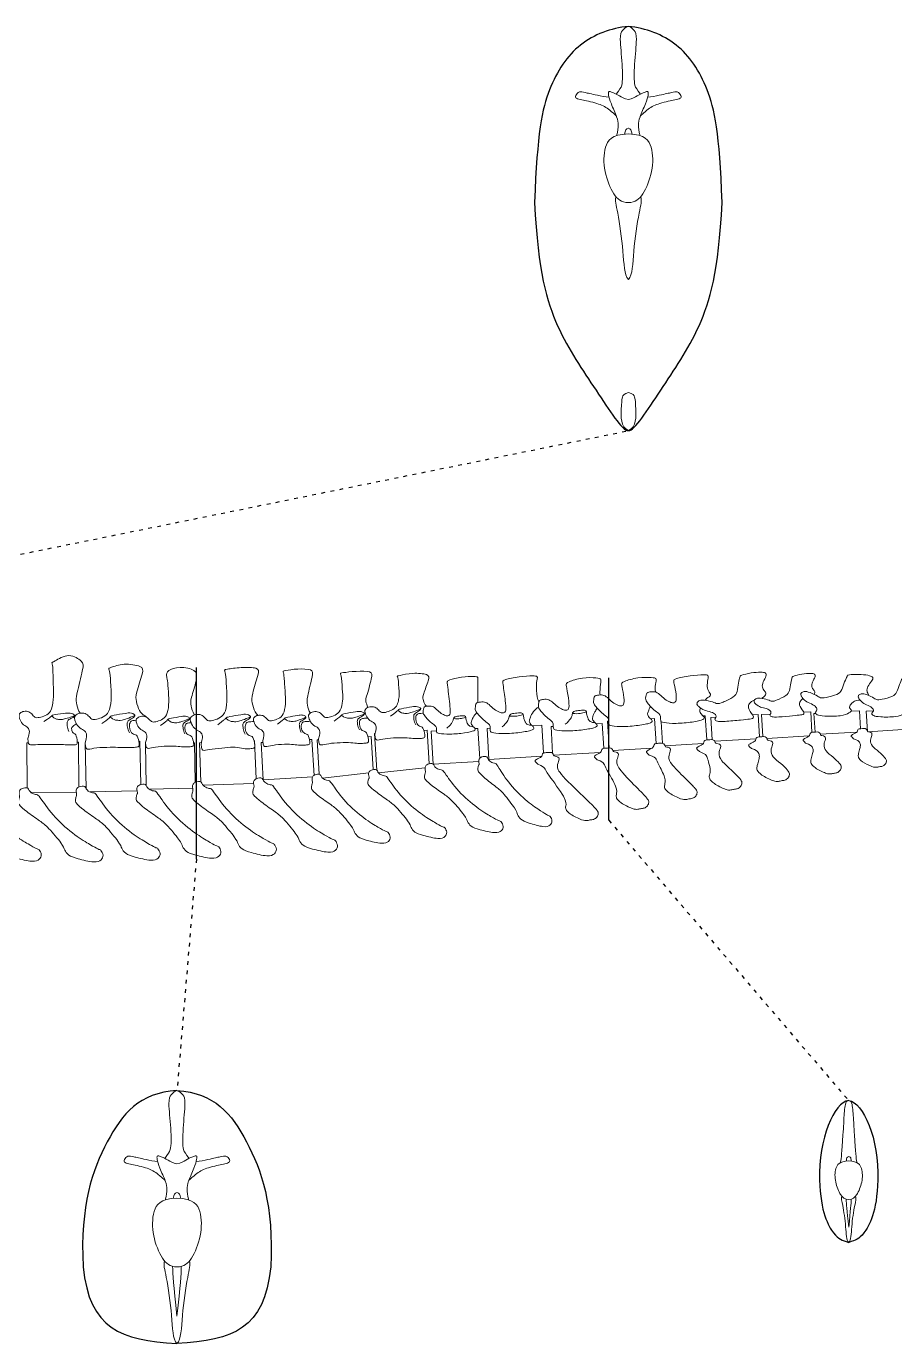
# Model space of a CAD drawing. Header units: millimetres. Extents: x 2173 to 13139, y -4919 to 6366.
# Drawn here: x 8689 to 11489, y 1552 to 5800 of the extents above; entities that cross this region are included whole.
import ezdxf

# ---------------------------------------------------------------- set-up
doc = ezdxf.new("R2010")
doc.units = ezdxf.units.MM
doc.linetypes.add('ACAD_ISO03W100', pattern=[30, 12, -18])

msp = doc.modelspace()

# ---------------------------------------------------------------- linework, layer by layer
at = {"color": 240, "linetype": 'ACAD_ISO03W100', "lineweight": 30, "true_color": 0xed1f24}
for p, q in [((7611.9, 3882.9), (10630.7, 4496.7)), ((10566.7, 3240.5), (11340.8, 2336.1)), ((9237.1, 3114.5), (9174.4, 2368.4))]:
    msp.add_line(p, q, dxfattribs=at)
at = {"color": 240, "lineweight": 30, "true_color": 0xed1f24}
for p, q in [((9237.1, 3114.5), (9237.1, 3732.5)), ((10566.7, 3240.5), (10566.7, 3699.9))]:
    msp.add_line(p, q, dxfattribs=at)
at = {"lineweight": 13}
for points in [[(10701.8, 3567.6), (10714.9, 3568.4), (10719.7, 3487.7)], [(10870.8, 3576.9), (10878.1, 3577.3), (10882.8, 3499.2)], [(10900.5, 3500.1), (10896.2, 3571.8), (10912.6, 3572.8)], [(11030.8, 3579.8), (11048.4, 3580.9), (11052.7, 3509.2)], [(11063.7, 3509.9), (11059.5, 3580.9), (11088.3, 3582.6)], [(11195.6, 3589), (11218.2, 3590.3), (11222.2, 3523.7)], [(11232.4, 3524.6), (11228.8, 3584.4), (11233.6, 3584.7)], [(11348.7, 3591.5), (11375.3, 3593.1), (11378.7, 3535.5)], [(11401.5, 3526.4), (11397.6, 3591.5), (11420.4, 3592.9)], [(9970.9, 3529.8), (9980.9, 3530.4), (9987.4, 3422.1)], [(10000.6, 3421.3), (9994.3, 3527.5), (10011.3, 3528.5)], [(10135.8, 3536), (10145, 3536.5), (10150.8, 3439.9)], [(10350.9, 3446.8), (10180.5, 3436.6), (10174.6, 3536.1), (10184.6, 3536.7)], [(10320.4, 3544.8), (10351.6, 3546.7), (10357, 3457.2)], [(10385.8, 3456.2), (10380.7, 3542.5), (10388.3, 3543)], [(10526.4, 3551.2), (10546, 3552.4), (10550.8, 3472.2)], [(10568.6, 3473.5), (10563.4, 3559.3), (10566.2, 3559.5)], [(10740.2, 3488.6), (10736.1, 3558)], [(11531.9, 3533.5), (11402.5, 3525.8)], [(8691.6, 3344.4), (8690.4, 3490.1), (8694.8, 3490.1)], [(8853.1, 3492), (8856.5, 3492), (8857.7, 3347.8)], [(8881.9, 3341.6), (8878.6, 3491.2), (8879.1, 3491.2)], [(9051.6, 3495), (9054.8, 3495.1), (9057.8, 3355.5)], [(9075.5, 3352.2), (9072.8, 3486.6), (9073.7, 3486.6)], [(9228, 3490), (9230.9, 3490.1), (9233.4, 3362.3)], [(9251.5, 3363.6), (9246.7, 3490.2), (9253.4, 3490.5)], [(9423.3, 3496.9), (9425, 3497), (9429.7, 3373.7)], [(9612.2, 3380.7), (9452.7, 3371.1), (9445.5, 3491.1), (9451.8, 3491.4)], [(9601.8, 3500.4), (9609.4, 3500.9), (9616.4, 3385.1)], [(9633, 3388.6), (9626.4, 3499.7), (9631.2, 3500)], [(9790.5, 3509.5), (9800.6, 3510.1), (9806.9, 3403.7)], [(9818.9, 3402.2), (9811.9, 3520.3), (9813.4, 3520.4)], [(10871.8, 3487.4), (10748.3, 3480.1)], [(11041.8, 3502.7), (10908.7, 3494.8)], [(11213.3, 3512.3), (11076.8, 3504.1)], [(11366.8, 3524.4), (11249.2, 3517.4)], [(10540.6, 3458.9), (10389, 3449.8)], [(10705.9, 3472.4), (10580.1, 3464.9)], [(9974.3, 3408.9), (9824.8, 3392.9)], [(10148, 3429.6), (10001.2, 3420.8)], [(9421.2, 3359.1), (9258.8, 3352.9)], [(9793, 3393.5), (9643.3, 3376.5)], [(8849.4, 3331.3), (8703.9, 3329.6)], [(9045.8, 3334.8), (8894.2, 3331.4)], [(9224.8, 3343.8), (9084.4, 3340.7)]]:
    msp.add_lwpolyline(points, dxfattribs=at)
at = {"color": 152, "lineweight": 30, "true_color": 0x2776bb}
for points, knots in [([(10630.7, 4496.7), (10649.3, 4495.9), (10733, 4627.7), (10867.1, 4820), (10920.8, 5007.8), (10932.6, 5232), (10924.2, 5459.2), (10892.4, 5608.6), (10795.4, 5754.1), (10686.2, 5794.5), (10630.1, 5800.4), (10574, 5794.5), (10464.8, 5754.1), (10367.8, 5608.6), (10336.1, 5459.2), (10327.7, 5232), (10339.5, 5007.8), (10393.1, 4820), (10527.3, 4627.7), (10610.9, 4495.9), (10629.5, 4496.7)], [0, 0, 0, 0, 1, 2, 3, 3, 3, 4, 5, 6, 6, 6, 7, 8, 9, 9, 9, 10, 11, 12, 12, 12, 12]), ([(9174.4, 2368.4), (9053.1, 2361.2), (8942.1, 2225.8), (8861.8, 2000.1), (8871.8, 1799.9), (8892.5, 1599.4), (8992.3, 1563.5), (9174.2, 1552.4)], [0, 0, 0, 0, 1, 2, 2, 2, 3, 3, 3, 3]), ([(9174.4, 2368.4), (9295.7, 2361.2), (9406.6, 2225.8), (9486.9, 2000.1), (9476.9, 1799.9), (9456.3, 1599.4), (9356.5, 1563.5), (9174.5, 1552.4)], [0, 0, 0, 0, 1, 2, 2, 2, 3, 3, 3, 3]), ([(11340.7, 2336.1), (11294.8, 2332.3), (11242, 2211.6), (11246.9, 2080.4), (11249.7, 1976.5), (11299.8, 1886.7), (11317.5, 1888), (11340.7, 1878.3)], [0, 0, 0, 0, 1, 1, 1, 2, 3, 3, 3, 3]), ([(11340.8, 2336.1), (11386.7, 2332.3), (11439.5, 2211.6), (11434.6, 2080.4), (11431.8, 1976.5), (11381.7, 1886.7), (11364, 1888), (11340.8, 1878.3)], [0, 0, 0, 0, 1, 1, 1, 2, 3, 3, 3, 3])]:
    msp.add_open_spline(points, degree=3, knots=knots, dxfattribs=at)
at = {"lineweight": 13}
for points, knots in [([(10630.1, 5800.4), (10622.7, 5799.8), (10609.7, 5786.1), (10601.1, 5770.7), (10611.5, 5676.1), (10612.3, 5604.6), (10601.8, 5597.6), (10591, 5582)], [0, 0, 0, 0, 1, 2, 3, 4, 4.750624, 4.750624, 4.750624, 4.750624]), ([(10630.1, 5800.4), (10637.5, 5799.8), (10650.5, 5786.1), (10659.2, 5770.7), (10648.7, 5676.1), (10647.9, 5604.6), (10658.4, 5597.6), (10669.3, 5582)], [0, 0, 0, 0, 1, 2, 3, 4, 4.750624, 4.750624, 4.750624, 4.750624]), ([(10567.9, 5572.2), (10556, 5572.2), (10515.5, 5581.7), (10488.8, 5587), (10471.4, 5592.2), (10458.5, 5577), (10460.3, 5567.3), (10480.2, 5563.7), (10499.8, 5559.4), (10530.4, 5551.9), (10548.8, 5544.1), (10564.7, 5534.6), (10576.5, 5525.1), (10591.2, 5512.2)], [0.463773, 0.463773, 0.463773, 0.463773, 1, 2, 3, 4, 5, 6, 7, 8, 9, 10, 10.842166, 10.842166, 10.842166, 10.842166]), ([(10630.1, 5564.3), (10616.5, 5566.7), (10597, 5579.4), (10581.7, 5586.4), (10570.1, 5590.9), (10565.9, 5589.7), (10565.2, 5581.5), (10572.8, 5553.7), (10595.7, 5504.4), (10598.1, 5484.6), (10596.7, 5463.6), (10592.2, 5447.6)], [0.244178, 0.244178, 0.244178, 0.244178, 1, 2, 3, 4, 5, 6, 7, 8, 8.869625, 8.869625, 8.869625, 8.869625]), ([(10630.1, 5564.3), (10643.7, 5566.7), (10663.2, 5579.4), (10678.6, 5586.4), (10690.2, 5590.9), (10694.4, 5589.7), (10695, 5581.5), (10687.5, 5553.7), (10664.5, 5504.4), (10662.2, 5484.6), (10663.5, 5463.6), (10668, 5447.6)], [0.244178, 0.244178, 0.244178, 0.244178, 1, 2, 3, 4, 5, 6, 7, 8, 8.869625, 8.869625, 8.869625, 8.869625]), ([(10692.3, 5572.2), (10704.3, 5572.2), (10744.8, 5581.7), (10771.5, 5587), (10788.8, 5592.2), (10801.7, 5577), (10799.9, 5567.3), (10780, 5563.7), (10760.4, 5559.4), (10729.9, 5551.9), (10711.4, 5544.1), (10695.5, 5534.6), (10683.7, 5525.1), (10669.1, 5512.2)], [0.463773, 0.463773, 0.463773, 0.463773, 1, 2, 3, 4, 5, 6, 7, 8, 9, 10, 10.842166, 10.842166, 10.842166, 10.842166]), ([(10630.1, 5453.9), (10576, 5450.9), (10549.9, 5414.4), (10549.9, 5331.9), (10582.3, 5252.2), (10607.1, 5232.9), (10630.1, 5232)], [0.029847, 0.029847, 0.029847, 0.029847, 1, 2, 3, 3.981938, 3.981938, 3.981938, 3.981938]), ([(10630.1, 5453.9), (10684.3, 5450.9), (10710.3, 5414.4), (10710.3, 5331.9), (10677.9, 5252.2), (10653.2, 5232.9), (10630.1, 5232)], [0.029847, 0.029847, 0.029847, 0.029847, 1, 2, 3, 3.981938, 3.981938, 3.981938, 3.981938]), ([(10630.3, 4984.4), (10616.3, 4998.4), (10616.3, 5069.8), (10596.3, 5204.2), (10585.8, 5240.7), (10590.5, 5250.8)], [0, 0, 0, 0, 1, 2, 2.81996, 2.81996, 2.81996, 2.81996]), ([(10630.3, 4984.4), (10644.2, 4998.4), (10644.2, 5069.8), (10664.2, 5204.2), (10674.7, 5240.7), (10670, 5250.8)], [0, 0, 0, 0, 1, 2, 2.81996, 2.81996, 2.81996, 2.81996]), ([(10630.7, 4496.7), (10604.5, 4508.9), (10608.4, 4576.3), (10608.4, 4603.6), (10616.5, 4616.1), (10630.7, 4620.1)], [0, 0, 0, 0, 1, 2, 2.788307, 2.788307, 2.788307, 2.788307]), ([(10630.7, 4496.7), (10656.9, 4508.9), (10653, 4576.3), (10653, 4603.6), (10644.9, 4616.1), (10630.7, 4620.1)], [0, 0, 0, 0, 1, 2, 2.788307, 2.788307, 2.788307, 2.788307]), ([(8693.6, 3503.6), (8699.2, 3520.2), (8699, 3531.1), (8692.1, 3541.7), (8675, 3549), (8665.2, 3570.9), (8665.1, 3578), (8665, 3583.3), (8675.8, 3592), (8694.8, 3592.2), (8706.5, 3584.2), (8715.5, 3570.5), (8729.3, 3570.7), (8750.1, 3576.5), (8768.4, 3588.7), (8777.4, 3623.9), (8775, 3698.9), (8774.4, 3739.4), (8770.2, 3749.1), (8773.3, 3749.1), (8827.4, 3781.8), (8873.2, 3750.5), (8873.4, 3735.3), (8848.8, 3639.3), (8849.1, 3621.3), (8855.5, 3595.5), (8860.9, 3587.2), (8862.3, 3585.4)], [0, 0, 0, 0, 1, 2, 3, 4, 5, 6, 7, 8, 9, 10, 11, 12, 13, 14, 15, 16, 17, 18, 19, 20, 21, 22, 23, 24, 24.3254, 24.3254, 24.3254, 24.3254]), ([(8878.9, 3490.3), (8884.1, 3508.6), (8883.4, 3520.5), (8875.3, 3531.6), (8856.4, 3538.7), (8844.6, 3562.1), (8844.2, 3569.8), (8843.8, 3575.6), (8855.2, 3585.5), (8875.8, 3586.7), (8889, 3578.5), (8899.4, 3564.1), (8914.4, 3565), (8936.8, 3572.4), (8956, 3586.5), (8964.1, 3625.2), (8961, 3676.2), (8958.4, 3720.2), (8953.3, 3730.5), (8956.7, 3730.7), (9001.5, 3748.1), (9065.2, 3737.2), (9066.2, 3720.6), (9041, 3645.5), (9042.2, 3626), (9052.8, 3590.2), (9068.9, 3578.2), (9075.7, 3574.2), (9077.2, 3572.2), (9077.4, 3571.8)], [0, 0, 0, 0, 1, 2, 3, 4, 5, 6, 7, 8, 9, 10, 11, 12, 13, 14, 15, 16, 17, 18, 19, 20, 21, 22, 23, 24, 25, 26, 26.235902, 26.235902, 26.235902, 26.235902]), ([(9073.5, 3490.5), (9078.2, 3506.8), (9077.5, 3517.4), (9070.4, 3527.3), (9053.5, 3533.6), (9043, 3554.4), (9042.6, 3561.2), (9042.3, 3566.4), (9052.4, 3575.2), (9070.7, 3576.3), (9082.5, 3569), (9091.7, 3556.2), (9105.1, 3557), (9125, 3563.6), (9142.2, 3576.1), (9149.3, 3610.6), (9146.6, 3655.9), (9144.3, 3695.1), (9139.7, 3704.3), (9141.6, 3724.2), (9181.6, 3736.6), (9238.3, 3726.8), (9240.2, 3695.4), (9217.8, 3628.6), (9218.8, 3611.3), (9225.6, 3588.5), (9230.2, 3581), (9230.9, 3580.1)], [0, 0, 0, 0, 1, 2, 3, 4, 5, 6, 7, 8, 9, 10, 11, 12, 13, 14, 15, 16, 17, 18, 19, 20, 21, 22, 23, 24, 24.1452, 24.1452, 24.1452, 24.1452]), ([(9252.1, 3486), (9257.4, 3504.3), (9256.7, 3516.2), (9248.6, 3527.4), (9229.6, 3534.4), (9217.9, 3557.8), (9217.4, 3565.5), (9217.1, 3571.3), (9228.4, 3581.2), (9249, 3582.5), (9262.2, 3574.2), (9272.6, 3559.8), (9287.7, 3560.7), (9310, 3568.1), (9329.3, 3582.2), (9337.3, 3620.9), (9334.3, 3671.9), (9331.7, 3716), (9326.5, 3726.2), (9330, 3726.4), (9380.4, 3734.3), (9438.5, 3732.9), (9439.5, 3716.3), (9414.3, 3641.2), (9415.4, 3621.7), (9424.8, 3590.1), (9433.1, 3581.2), (9436.2, 3578.6)], [0, 0, 0, 0, 1, 2, 3, 4, 5, 6, 7, 8, 9, 10, 11, 12, 13, 14, 15, 16, 17, 18, 19, 20, 21, 22, 23, 24, 24.646481, 24.646481, 24.646481, 24.646481]), ([(9451.5, 3495.9), (9456, 3511.9), (9455.4, 3522.2), (9448.4, 3531.9), (9431.9, 3538.1), (9421.6, 3558.5), (9421.2, 3565.1), (9420.9, 3570.2), (9430.8, 3578.9), (9448.7, 3579.9), (9460.3, 3572.8), (9469.3, 3560.2), (9482.4, 3561), (9501.9, 3567.4), (9518.7, 3579.7), (9525.7, 3613.4), (9523, 3657.8), (9519.8, 3712.2), (9515.3, 3721.1), (9518.3, 3721.3), (9563.5, 3729.9), (9612.8, 3727), (9613.7, 3712.5), (9592.7, 3631.1), (9593.7, 3614.1), (9600, 3593), (9604, 3586), (9604.1, 3585.8)], [0, 0, 0, 0, 1, 2, 3, 4, 5, 6, 7, 8, 9, 10, 11, 12, 13, 14, 15, 16, 17, 18, 19, 20, 21, 22, 23, 24, 24.029384, 24.029384, 24.029384, 24.029384]), ([(9631, 3502.3), (9635.9, 3519.3), (9635.3, 3530.3), (9627.8, 3540.7), (9610.2, 3547.2), (9599.3, 3568.9), (9598.9, 3576), (9598.6, 3581.3), (9609.1, 3590.6), (9628.1, 3591.7), (9640.4, 3584.1), (9650, 3570.7), (9664, 3571.5), (9684.7, 3578.4), (9702.5, 3591.5), (9710, 3627.3), (9708.8, 3647.6), (9705.3, 3705.4), (9700.6, 3715), (9703.8, 3715.2), (9751.2, 3721.5), (9804.3, 3721.2), (9805.2, 3705.8), (9782.4, 3627.5), (9782.4, 3628), (9787.5, 3610.8), (9790.3, 3604.2)], [0, 0, 0, 0, 1, 2, 3, 4, 5, 6, 7, 8, 9, 10, 11, 12, 13, 14, 15, 16, 17, 18, 19, 20, 21, 22, 23, 23.768632, 23.768632, 23.768632, 23.768632]), ([(9812.8, 3518.1), (9817.6, 3535), (9817, 3546), (9809.5, 3556.4), (9791.9, 3562.9), (9781.1, 3584.6), (9780.6, 3591.7), (9780.3, 3597.1), (9790.8, 3606.3), (9809.9, 3607.4), (9822.1, 3599.8), (9831.8, 3586.4), (9845.7, 3587.2), (9866.4, 3594.1), (9884.3, 3607.2), (9888.6, 3627), (9892, 3638.3), (9888.6, 3696.1), (9883.8, 3705.6), (9887, 3705.8), (9934.1, 3716.4), (9987.5, 3711.8), (9988.5, 3696.4), (9966.5, 3641.7), (9967.4, 3632.2), (9972.4, 3615.6), (9977.7, 3609.1), (9979, 3607.8)], [0, 0, 0, 0, 1, 2, 3, 4, 5, 6, 7, 8, 9, 10, 11, 12, 13, 14, 15, 16, 17, 18, 19, 20, 21, 22, 23, 24, 24.310941, 24.310941, 24.310941, 24.310941]), ([(10011.1, 3530.4), (10012.4, 3542.5), (10002.6, 3548.3), (9988.4, 3560), (9977.9, 3571.1), (9968.4, 3583.5), (9968.1, 3589.7), (9969.6, 3599.5), (9970.9, 3605.4), (9978.5, 3608.2), (9995.4, 3609.3), (10007.5, 3602.5), (10023.1, 3586.4), (10038.7, 3578.3), (10047.7, 3576.3), (10055.8, 3578.8), (10056.9, 3598.7), (10046.2, 3681), (10045.8, 3686.9), (10047.3, 3692.1), (10092.9, 3703.1), (10136.7, 3704.5), (10145.2, 3702), (10145.5, 3697.1), (10143.7, 3639.1), (10144.7, 3624), (10145.3, 3620.2)], [0, 0, 0, 0, 1, 2, 3, 4, 5, 6, 7, 8, 9, 10, 11, 12, 13, 14, 15, 16, 17, 18, 19, 20, 21, 22, 23, 23.479195, 23.479195, 23.479195, 23.479195]), ([(10184.4, 3533.8), (10185.9, 3547.3), (10174.8, 3553.9), (10158.8, 3567.1), (10147, 3579.6), (10136.3, 3593.6), (10135.9, 3600.5), (10137.7, 3611.6), (10139.1, 3618.2), (10147.6, 3621.4), (10166.7, 3622.6), (10180.3, 3615), (10197.8, 3596.9), (10215.5, 3587.7), (10225.5, 3585.4), (10234.8, 3588.3), (10236, 3610.6), (10225.3, 3680.6), (10224.9, 3687.2), (10226.5, 3693), (10277.9, 3704.2), (10327.2, 3707), (10336.8, 3704.1), (10337.1, 3698.6), (10331.5, 3671.6), (10336, 3634.6), (10340.7, 3623.4), (10341.8, 3621.2)], [0, 0, 0, 0, 1, 2, 3, 4, 5, 6, 7, 8, 9, 10, 11, 12, 13, 14, 15, 16, 17, 18, 19, 20, 21, 22, 23, 24, 24.309484, 24.309484, 24.309484, 24.309484]), ([(10388.2, 3542.3), (10389.7, 3555.9), (10378.6, 3562.5), (10362.6, 3575.6), (10350.8, 3588.1), (10340.1, 3602.1), (10339.7, 3609.1), (10341.5, 3620.2), (10342.9, 3626.8), (10351.4, 3630), (10370.5, 3631.1), (10384.1, 3623.6), (10401.6, 3605.4), (10419.2, 3596.3), (10429.3, 3594), (10438.5, 3596.8), (10439.8, 3619.2), (10430, 3672.7), (10429.6, 3679.3), (10431.3, 3685.1), (10482.3, 3702.1), (10532, 3699.1), (10541.5, 3696.2), (10541.9, 3690.7), (10538, 3659.1), (10538.7, 3647.3), (10539.1, 3644.4)], [0, 0, 0, 0, 1, 2, 3, 4, 5, 6, 7, 8, 9, 10, 11, 12, 13, 14, 15, 16, 17, 18, 19, 20, 21, 22, 23, 23.394786, 23.394786, 23.394786, 23.394786]), ([(10566, 3556.4), (10567.4, 3570), (10556.4, 3576.6), (10540.4, 3589.7), (10528.5, 3602.2), (10517.9, 3616.2), (10517.5, 3623.1), (10519.2, 3634.2), (10520.7, 3640.8), (10529.2, 3644), (10548.3, 3645.2), (10561.8, 3637.6), (10579.4, 3619.5), (10597, 3610.3), (10607.1, 3608.1), (10616.3, 3610.9), (10617.5, 3633.3), (10608.6, 3674.1), (10608.2, 3680.8), (10609.8, 3686.5), (10660.9, 3702.1), (10710.5, 3700.5), (10720, 3697.7), (10720.4, 3692.2), (10715.5, 3668.4), (10716.8, 3657.2), (10717.9, 3653.3)], [0, 0, 0, 0, 1, 2, 3, 4, 5, 6, 7, 8, 9, 10, 11, 12, 13, 14, 15, 16, 17, 18, 19, 20, 21, 22, 23, 23.639214, 23.639214, 23.639214, 23.639214]), ([(10734.1, 3566.5), (10735.6, 3580.1), (10724.5, 3586.7), (10708.5, 3599.8), (10696.7, 3612.3), (10686, 3626.3), (10685.6, 3633.3), (10687.4, 3644.4), (10688.8, 3651), (10697.3, 3654.2), (10716.4, 3655.3), (10730, 3647.8), (10747.5, 3629.6), (10765.1, 3620.5), (10775.2, 3618.2), (10784.4, 3621), (10785.7, 3643.4), (10776.7, 3684.3), (10776.3, 3690.9), (10777.9, 3696.7), (10829.4, 3706.9), (10878.6, 3710.7), (10888.2, 3707.8), (10888.5, 3702.3), (10883, 3675.3), (10887, 3656.3), (10900.5, 3642.7), (10886.3, 3636.9), (10879, 3629.1), (10877.4, 3627.2)], [0, 0, 0, 0, 1, 2, 3, 4, 5, 6, 7, 8, 9, 10, 11, 12, 13, 14, 15, 16, 17, 18, 19, 20, 21, 22, 23, 24, 25, 26, 26.302794, 26.302794, 26.302794, 26.302794]), ([(10909.5, 3566.4), (10914.5, 3574.6), (10912.9, 3581.1), (10898.4, 3590.1), (10873.4, 3594.4), (10859.8, 3604.2), (10852, 3611.4), (10850.5, 3617.4), (10856, 3625.7), (10871.3, 3629.5), (10904.8, 3621.5), (10916.3, 3614.8), (10931.1, 3618.5), (10973.2, 3638.3), (10981.4, 3652.5), (10985, 3685.1), (10991, 3703.9), (10990.2, 3707.3), (11026.5, 3716.4), (11059, 3718.4), (11073.9, 3716.3), (11076.3, 3707.1), (11063.6, 3685.9), (11060.5, 3668.4), (11069.2, 3657.2), (11076.1, 3649.2), (11068.2, 3637.6), (11060.5, 3634), (11059.1, 3633.5)], [0, 0, 0, 0, 1, 2, 3, 4, 5, 6, 7, 8, 9, 10, 11, 12, 13, 14, 15, 16, 17, 18, 19, 20, 21, 22, 23, 24, 25, 25.20274, 25.20274, 25.20274, 25.20274]), ([(11086.7, 3579.8), (11091.2, 3587), (11089.8, 3592.8), (11076.9, 3600.8), (11054.9, 3604.6), (11042.8, 3613.2), (11035.9, 3619.6), (11034.6, 3624.9), (11039.4, 3632.2), (11053, 3635.7), (11082.6, 3628.5), (11092.8, 3622.6), (11105.8, 3625.9), (11143.1, 3643.4), (11150.4, 3655.9), (11153.5, 3684.8), (11158.9, 3701.4), (11158.1, 3704.4), (11190.2, 3712.5), (11219, 3714.2), (11232.2, 3712.4), (11234.3, 3704.2), (11223.1, 3685.5), (11220.3, 3670), (11228, 3660.1), (11233.1, 3654.3), (11230.4, 3648.3), (11229, 3646.5)], [0, 0, 0, 0, 1, 2, 3, 4, 5, 6, 7, 8, 9, 10, 11, 12, 13, 14, 15, 16, 17, 18, 19, 20, 21, 22, 23, 24, 24.468611, 24.468611, 24.468611, 24.468611]), ([(11233.2, 3588.5), (11239.6, 3595.5), (11239.2, 3602), (11226.9, 3613.3), (11203.6, 3622.1), (11192.2, 3634), (11186.1, 3642.4), (11185.7, 3648.4), (11192.5, 3655.4), (11208, 3656.3), (11238.8, 3642.4), (11248.6, 3633.9), (11263.5, 3634.8), (11307.8, 3646.2), (11318.3, 3658.3), (11327.6, 3689.1), (11336.9, 3706.2), (11336.7, 3709.6), (11373.3, 3711.8), (11405.1, 3707.7), (11419.1, 3703), (11419.6, 3693.7), (11403.6, 3675.6), (11397.4, 3659.3), (11402.7, 3648.9), (11405.5, 3644), (11406, 3642.3)], [0, 0, 0, 0, 1, 2, 3, 4, 5, 6, 7, 8, 9, 10, 11, 12, 13, 14, 15, 16, 17, 18, 19, 20, 21, 22, 23, 23.514392, 23.514392, 23.514392, 23.514392]), ([(11415.5, 3585.1), (11421.5, 3591.7), (11421.1, 3597.8), (11409.5, 3608.5), (11387.6, 3616.7), (11376.9, 3627.9), (11371.1, 3635.8), (11370.8, 3641.4), (11377.1, 3648), (11391.7, 3648.9), (11420.7, 3635.8), (11430, 3627.8), (11444, 3628.7), (11485.6, 3639.4), (11495.5, 3650.8), (11504.3, 3679.8), (11513, 3695.8), (11512.9, 3699), (11547.4, 3701.1), (11577.2, 3697.3), (11590.4, 3692.8), (11590.9, 3684.1), (11575.8, 3667), (11570, 3651.7), (11574.5, 3642.9), (11576.7, 3638.9), (11577.1, 3638)], [0, 0, 0, 0, 1, 2, 3, 4, 5, 6, 7, 8, 9, 10, 11, 12, 13, 14, 15, 16, 17, 18, 19, 20, 21, 22, 23, 23.266568, 23.266568, 23.266568, 23.266568]), ([(11036.5, 3627.3), (11032.7, 3626), (11025.2, 3622.5), (11018.5, 3614.4), (11014.4, 3599.9), (11041.3, 3569.5), (11021.3, 3566.5), (10999, 3563.8), (10935, 3557.9), (10915.7, 3559), (10908.9, 3562.6), (10909.5, 3566.4)], [26.313186, 26.313186, 26.313186, 26.313186, 27, 28, 29, 30, 31, 32, 33, 34, 35, 35, 35, 35]), ([(11193.5, 3632.9), (11192.3, 3632.1), (11188.3, 3628.5), (11183.1, 3622.2), (11179.5, 3609.4), (11203.4, 3582.5), (11185.6, 3579.9), (11166, 3577.5), (11109.3, 3572.3), (11092.3, 3573.2), (11086.2, 3576.5), (11086.7, 3579.8)], [26.661381, 26.661381, 26.661381, 26.661381, 27, 28, 29, 30, 31, 32, 33, 34, 35, 35, 35, 35]), ([(11378, 3627), (11375.5, 3627.1), (11365.8, 3627.4), (11355.9, 3622.3), (11347, 3614.9), (11340.4, 3601.6), (11353.8, 3594.5), (11343.4, 3587.1), (11319.8, 3575.2), (11256.3, 3575.7), (11237.9, 3580.2), (11232, 3585), (11233.2, 3588.5)], [25.679491, 25.679491, 25.679491, 25.679491, 26, 27, 28, 29, 30, 31, 32, 33, 34, 35, 35, 35, 35]), ([(11552, 3621.4), (11549.6, 3621.4), (11540.3, 3621.7), (11531, 3616.9), (11522.6, 3609.9), (11516.4, 3597.5), (11528.9, 3590.8), (11519.2, 3583.8), (11496.9, 3572.6), (11437.2, 3573), (11419.9, 3577.3), (11414.3, 3581.8), (11415.5, 3585.1)], [25.665189, 25.665189, 25.665189, 25.665189, 26, 27, 28, 29, 30, 31, 32, 33, 34, 35, 35, 35, 35]), ([(8770.4, 3576.6), (8780.2, 3566.9), (8791, 3566.6), (8799.6, 3563.1), (8825.3, 3570.3), (8843.7, 3577.3)], [0.115244, 0.115244, 0.115244, 0.115244, 1, 2, 2.913569, 2.913569, 2.913569, 2.913569]), ([(8958.8, 3573.5), (8969.9, 3563.4), (8981.7, 3563.6), (8991.2, 3560.2), (9018.9, 3569.3), (9038.5, 3577.9)], [0.115244, 0.115244, 0.115244, 0.115244, 1, 2, 2.913569, 2.913569, 2.913569, 2.913569]), ([(9144.6, 3564.5), (9154.5, 3555.6), (9164.9, 3555.8), (9173.4, 3552.7), (9198, 3560.8), (9215.5, 3568.4)], [0.115244, 0.115244, 0.115244, 0.115244, 1, 2, 2.913569, 2.913569, 2.913569, 2.913569]), ([(9332.1, 3569.2), (9343.2, 3559.1), (9354.9, 3559.3), (9364.4, 3555.9), (9392.1, 3565), (9411.7, 3573.6)], [0.115244, 0.115244, 0.115244, 0.115244, 1, 2, 2.913569, 2.913569, 2.913569, 2.913569]), ([(9521.1, 3568.4), (9530.8, 3559.6), (9541, 3559.8), (9549.3, 3556.8), (9573.4, 3564.7), (9590.5, 3572.2)], [0.115244, 0.115244, 0.115244, 0.115244, 1, 2, 2.913569, 2.913569, 2.913569, 2.913569]), ([(9789.4, 3569.7), (9787.7, 3569.6), (9777.6, 3569), (9770.2, 3568.6), (9761.8, 3561.7), (9763.3, 3537.2), (9775.2, 3526.2), (9786.7, 3526.9), (9793.7, 3496.8), (9790.9, 3489.3), (9778.2, 3488.5), (9758.1, 3487.3), (9737.8, 3490.6), (9701.9, 3491.1), (9660.9, 3487.7), (9638, 3481.1), (9631.9, 3484.7), (9631, 3502.3)], [28.803721, 28.803721, 28.803721, 28.803721, 29, 30, 31, 32, 33, 34, 35, 36, 37, 38, 39, 40, 41, 42, 43, 43, 43, 43]), ([(9705.1, 3579.4), (9715.4, 3570.1), (9726.3, 3570.3), (9735.1, 3567.1), (9760.7, 3575.5), (9778.9, 3583.5)], [0.115244, 0.115244, 0.115244, 0.115244, 1, 2, 2.913569, 2.913569, 2.913569, 2.913569]), ([(9968.8, 3585.3), (9967.9, 3585.2), (9959, 3584.7), (9952, 3584.3), (9943.5, 3577.4), (9945, 3553), (9956.9, 3541.9), (9968.4, 3542.6), (9975.4, 3512.5), (9972.7, 3505), (9959.9, 3504.2), (9939.9, 3503), (9919.6, 3506.3), (9883.6, 3506.8), (9842.6, 3503.4), (9819.7, 3496.8), (9813.6, 3500.4), (9812.8, 3518.1)], [28.895686, 28.895686, 28.895686, 28.895686, 29, 30, 31, 32, 33, 34, 35, 36, 37, 38, 39, 40, 41, 42, 43, 43, 43, 43]), ([(9886.8, 3595.1), (9897.1, 3585.8), (9908, 3586), (9916.8, 3582.8), (9942.5, 3591.2), (9960.7, 3599.2)], [0.115244, 0.115244, 0.115244, 0.115244, 1, 2, 2.913569, 2.913569, 2.913569, 2.913569]), ([(10141.2, 3587.4), (10136.7, 3582.9), (10128.2, 3570.2), (10124.4, 3559.1), (10122, 3551.7), (10129.7, 3541.5), (10139.2, 3534.5), (10132.7, 3527.1), (10092, 3519.8), (10041.5, 3516.8), (10011.7, 3521.3), (10011.6, 3523.7), (10011.1, 3530.4)], [26.107645, 26.107645, 26.107645, 26.107645, 27, 28, 29, 30, 31, 32, 33, 34, 35, 36, 36, 36, 36]), ([(10045.1, 3537.1), (10060.5, 3549.4), (10066.2, 3565.9), (10065.9, 3570.8), (10073.3, 3575.8), (10094, 3577.1), (10103.1, 3577.6), (10106.3, 3573.3), (10106.8, 3563.6), (10110.7, 3552.8), (10113.4, 3548.2), (10119.4, 3541.8), (10130.3, 3541.7)], [0, 0, 0, 0, 1, 2, 3, 4, 5, 6, 7, 8, 9, 9.882108, 9.882108, 9.882108, 9.882108]), ([(10066.1, 3568.1), (10075.2, 3566.8), (10087.9, 3567.8), (10097.7, 3570), (10105.8, 3572.4)], [0.201615, 0.201615, 0.201615, 0.201615, 1, 1.749527, 1.749527, 1.749527, 1.749527]), ([(10340.2, 3605.4), (10338, 3603.8), (10329.4, 3598), (10316.4, 3579.1), (10311.9, 3566.1), (10309.2, 3557.8), (10317.9, 3546.2), (10328.6, 3538.4), (10321.4, 3530), (10275.5, 3521.8), (10218.6, 3518.4), (10185.1, 3523.5), (10184.9, 3526.2), (10184.4, 3533.8)], [25.55048, 25.55048, 25.55048, 25.55048, 26, 27, 28, 29, 30, 31, 32, 33, 34, 35, 36, 36, 36, 36]), ([(10222.7, 3541.3), (10240, 3555.2), (10246.4, 3573.8), (10246.1, 3579.3), (10254.4, 3584.9), (10277.7, 3586.3), (10288, 3586.9), (10291.5, 3582), (10292.2, 3571.1), (10296.5, 3559), (10299.5, 3553.8), (10306.4, 3546.6), (10318.6, 3546.5)], [0, 0, 0, 0, 1, 2, 3, 4, 5, 6, 7, 8, 9, 9.882108, 9.882108, 9.882108, 9.882108]), ([(10246.3, 3576.2), (10256.6, 3574.8), (10270.9, 3575.9), (10281.9, 3578.4), (10291, 3581.1)], [0.201615, 0.201615, 0.201615, 0.201615, 1, 1.749527, 1.749527, 1.749527, 1.749527]), ([(10529.9, 3601.1), (10526.8, 3597.2), (10519.6, 3585.9), (10515.7, 3574.7), (10513, 3566.3), (10521.7, 3554.8), (10532.4, 3547), (10525.2, 3538.6), (10479.3, 3530.4), (10422.4, 3527), (10388.9, 3532.1), (10388.7, 3534.8), (10388.2, 3542.3)], [26.402438, 26.402438, 26.402438, 26.402438, 27, 28, 29, 30, 31, 32, 33, 34, 35, 36, 36, 36, 36]), ([(10426.5, 3549.9), (10443.8, 3563.7), (10450.2, 3582.3), (10449.9, 3587.9), (10458.2, 3593.5), (10481.5, 3594.9), (10491.8, 3595.5), (10495.3, 3590.6), (10496, 3579.7), (10500.3, 3567.5), (10503.3, 3562.4), (10510.2, 3555.1), (10522.4, 3555.1)], [0, 0, 0, 0, 1, 2, 3, 4, 5, 6, 7, 8, 9, 9.882108, 9.882108, 9.882108, 9.882108]), ([(10450, 3584.8), (10460.4, 3583.4), (10474.7, 3584.4), (10485.7, 3587), (10494.8, 3589.6)], [0.201615, 0.201615, 0.201615, 0.201615, 1, 1.749527, 1.749527, 1.749527, 1.749527]), ([(10701.9, 3606.9), (10701.2, 3605.7), (10696.7, 3598.2), (10693.5, 3588.7), (10690.8, 3580.4), (10699.4, 3568.9), (10710.1, 3561.1), (10702.9, 3552.7), (10657, 3544.5), (10600.2, 3541.1), (10566.7, 3546.1), (10566.5, 3548.8), (10566, 3556.4)], [26.814696, 26.814696, 26.814696, 26.814696, 27, 28, 29, 30, 31, 32, 33, 34, 35, 36, 36, 36, 36]), ([(10862.8, 3602.2), (10862.5, 3601.3), (10860.9, 3596.7), (10858.9, 3590.5), (10867.6, 3579), (10878.3, 3571.2), (10871, 3562.8), (10825.1, 3554.6), (10768.3, 3551.2), (10734.8, 3556.3), (10734.6, 3559), (10734.1, 3566.5)], [27.773221, 27.773221, 27.773221, 27.773221, 28, 29, 30, 31, 32, 33, 34, 35, 36, 36, 36, 36]), ([(8850.3, 3551.4), (8848.6, 3550.4), (8842.8, 3546.7), (8833.5, 3539.3), (8835.1, 3532.8), (8837.4, 3520.8), (8848.9, 3520.9), (8854.4, 3490.9), (8851.3, 3483.5), (8838.7, 3483.4), (8818.8, 3483.1), (8799.1, 3485.5), (8766.7, 3484.4), (8722.7, 3484.5), (8699.5, 3482.3), (8693.7, 3486.1), (8693.6, 3503.6)], [29.61723, 29.61723, 29.61723, 29.61723, 30, 31, 32, 33, 34, 35, 36, 37, 38, 39, 40, 41, 42, 43, 43, 43, 43]), ([(9042.6, 3562.6), (9035.7, 3562.2), (9028.8, 3561.6), (9020, 3554.3), (9021.6, 3528), (9034.5, 3516), (9046.9, 3516.8), (9054.4, 3484.3), (9051.4, 3476.2), (9037.7, 3475.4), (9016.1, 3474.1), (8991.2, 3475.3), (8962.7, 3475.9), (8911.1, 3474.4), (8886.4, 3467.4), (8879.8, 3471.2), (8878.9, 3490.3)], [29.082199, 29.082199, 29.082199, 29.082199, 30, 31, 32, 33, 34, 35, 36, 37, 38, 39, 40, 41, 42, 43, 43, 43, 43]), ([(9219.9, 3554.9), (9213.3, 3554.5), (9207, 3554), (9199.1, 3547.5), (9200.5, 3524.1), (9211.9, 3513.4), (9223, 3514.1), (9229.7, 3485.2), (9227, 3478), (9214.8, 3477.3), (9195.6, 3476.1), (9172.7, 3479.4), (9144.4, 3479.9), (9102.2, 3476.4), (9080.2, 3470.2), (9074.3, 3473.6), (9073.5, 3490.5)], [29.046974, 29.046974, 29.046974, 29.046974, 30, 31, 32, 33, 34, 35, 36, 37, 38, 39, 40, 41, 42, 43, 43, 43, 43]), ([(9422.4, 3558.7), (9420.7, 3558.6), (9410.2, 3558), (9402.3, 3557.5), (9393.2, 3550.1), (9394.8, 3523.7), (9407.7, 3511.8), (9420.1, 3512.5), (9427.6, 3480.1), (9424.7, 3471.9), (9410.9, 3471.1), (9389.3, 3469.8), (9363.2, 3477.3), (9331.8, 3474.2), (9284.4, 3470.2), (9259.6, 3463.1), (9253, 3467), (9252.1, 3486)], [28.82772, 28.82772, 28.82772, 28.82772, 29, 30, 31, 32, 33, 34, 35, 36, 37, 38, 39, 40, 41, 42, 43, 43, 43, 43]), ([(9604.3, 3559.5), (9601.2, 3559.3), (9589.7, 3558.6), (9582.3, 3558.2), (9574.4, 3551.7), (9575.8, 3528.7), (9587, 3518.3), (9597.8, 3519), (9604.3, 3490.7), (9601.8, 3483.7), (9589.8, 3482.9), (9570.9, 3481.8), (9551.9, 3484.3), (9524.3, 3486.4), (9479.5, 3482.1), (9458, 3476), (9452.3, 3479.3), (9451.5, 3495.9)], [28.651871, 28.651871, 28.651871, 28.651871, 29, 30, 31, 32, 33, 34, 35, 36, 37, 38, 39, 40, 41, 42, 43, 43, 43, 43]), ([(9174.4, 2368.4), (9167, 2367.8), (9154, 2354.1), (9145.3, 2338.7), (9155.8, 2244), (9156.6, 2172.5), (9146.1, 2165.5), (9135.2, 2149.9)], [0, 0, 0, 0, 1, 2, 3, 4, 4.750624, 4.750624, 4.750624, 4.750624]), ([(9174.4, 2368.4), (9181.8, 2367.8), (9194.8, 2354.1), (9203.4, 2338.7), (9193, 2244), (9192.2, 2172.5), (9202.7, 2165.5), (9213.5, 2149.9)], [0, 0, 0, 0, 1, 2, 3, 4, 4.750624, 4.750624, 4.750624, 4.750624]), ([(11313.7, 2135.8), (11318.2, 2153.7), (11317.3, 2165.8), (11322.1, 2226.1), (11322.9, 2235.4), (11323.8, 2243.2), (11324.6, 2271.9), (11328.9, 2330.5), (11335, 2335.7), (11340.8, 2336.1)], [0.041122, 0.041122, 0.041122, 0.041122, 0.770729, 0.770729, 0.770729, 0.873143, 1.873143, 2.873143, 3.760144, 3.760144, 3.760144, 3.760144]), ([(11367.8, 2135.8), (11363.3, 2153.7), (11364.1, 2165.8), (11359.3, 2226.1), (11358.6, 2235.4), (11357.7, 2243.2), (11356.9, 2271.9), (11352.6, 2330.5), (11346.5, 2335.7), (11340.8, 2336.1)], [0.041122, 0.041122, 0.041122, 0.041122, 0.770729, 0.770729, 0.770729, 0.873143, 1.873143, 2.873143, 3.760144, 3.760144, 3.760144, 3.760144]), ([(9112.2, 2140.1), (9100.2, 2140.2), (9059.7, 2149.6), (9033, 2155), (9015.7, 2160.2), (9002.8, 2145), (9004.6, 2135.3), (9024.5, 2131.6), (9044.1, 2127.3), (9074.6, 2119.8), (9093.1, 2112.1), (9109, 2102.5), (9120.8, 2093.1), (9135.4, 2080.1)], [0.463773, 0.463773, 0.463773, 0.463773, 1, 2, 3, 4, 5, 6, 7, 8, 9, 10, 10.842166, 10.842166, 10.842166, 10.842166]), ([(9174.4, 2132.3), (9160.8, 2134.6), (9141.3, 2147.4), (9125.9, 2154.4), (9114.3, 2158.9), (9110.1, 2157.7), (9109.5, 2149.4), (9117, 2121.7), (9140, 2072.3), (9142.3, 2052.6), (9141, 2031.6), (9136.5, 2015.6)], [0.244178, 0.244178, 0.244178, 0.244178, 1, 2, 3, 4, 5, 6, 7, 8, 8.869625, 8.869625, 8.869625, 8.869625]), ([(9174.4, 2132.3), (9188, 2134.6), (9207.5, 2147.4), (9222.8, 2154.4), (9234.4, 2158.9), (9238.6, 2157.7), (9239.3, 2149.4), (9231.7, 2121.7), (9208.8, 2072.3), (9206.4, 2052.6), (9207.8, 2031.6), (9212.3, 2015.6)], [0.244178, 0.244178, 0.244178, 0.244178, 1, 2, 3, 4, 5, 6, 7, 8, 8.869625, 8.869625, 8.869625, 8.869625]), ([(9236.6, 2140.1), (9248.5, 2140.2), (9289, 2149.6), (9315.7, 2155), (9333.1, 2160.2), (9346, 2145), (9344.2, 2135.3), (9324.2, 2131.6), (9304.7, 2127.3), (9274.1, 2119.8), (9255.6, 2112.1), (9239.8, 2102.5), (9228, 2093.1), (9213.3, 2080.1)], [0.463773, 0.463773, 0.463773, 0.463773, 1, 2, 3, 4, 5, 6, 7, 8, 9, 10, 10.842166, 10.842166, 10.842166, 10.842166]), ([(11340.7, 2141.7), (11310.3, 2140), (11295.7, 2119.5), (11295.7, 2073.2), (11313.9, 2028.5), (11327.8, 2017.7), (11340.7, 2017.2)], [0.029847, 0.029847, 0.029847, 0.029847, 1, 2, 3, 3.981938, 3.981938, 3.981938, 3.981938]), ([(11341, 2156.2), (11337.2, 2154.9), (11333.8, 2151.6), (11333.8, 2145.7), (11333.7, 2142.4), (11333.4, 2141.1)], [0.258471, 0.258471, 0.258471, 0.258471, 1, 2, 2.685358, 2.685358, 2.685358, 2.685358]), ([(11340.7, 2141.7), (11371.1, 2140), (11385.7, 2119.5), (11385.7, 2073.2), (11367.5, 2028.5), (11353.6, 2017.7), (11340.7, 2017.2)], [0.029847, 0.029847, 0.029847, 0.029847, 1, 2, 3, 3.981938, 3.981938, 3.981938, 3.981938]), ([(11341, 2156.2), (11344.9, 2154.9), (11348.2, 2151.6), (11348.3, 2145.7), (11348.3, 2142.4), (11348.7, 2141.1)], [0.258471, 0.258471, 0.258471, 0.258471, 1, 2, 2.685358, 2.685358, 2.685358, 2.685358]), ([(9174.4, 2021.8), (9120.2, 2018.8), (9094.2, 1982.4), (9094.2, 1899.9), (9126.6, 1820.2), (9151.3, 1800.8), (9174.4, 1799.9)], [0.029847, 0.029847, 0.029847, 0.029847, 1, 2, 3, 3.981938, 3.981938, 3.981938, 3.981938]), ([(9174.4, 2021.8), (9228.5, 2018.8), (9254.6, 1982.4), (9254.6, 1899.9), (9222.2, 1820.2), (9197.4, 1800.8), (9174.4, 1799.9)], [0.029847, 0.029847, 0.029847, 0.029847, 1, 2, 3, 3.981938, 3.981938, 3.981938, 3.981938]), ([(11340.8, 1878.3), (11332.9, 1886.1), (11332.9, 1926.2), (11321.7, 2001.6), (11315.8, 2022.1), (11318.5, 2027.8)], [0, 0, 0, 0, 1, 2, 2.81996, 2.81996, 2.81996, 2.81996]), ([(11340.8, 1878.3), (11348.6, 1886.1), (11348.6, 1926.2), (11359.8, 2001.6), (11365.7, 2022), (11363.1, 2027.8)], [0, 0, 0, 0, 1, 2, 2.81996, 2.81996, 2.81996, 2.81996]), ([(9174.5, 1552.4), (9160.6, 1566.4), (9160.6, 1637.8), (9140.6, 1772.2), (9130.1, 1808.6), (9134.7, 1818.8)], [0, 0, 0, 0, 1, 2, 2.81996, 2.81996, 2.81996, 2.81996]), ([(9174.5, 1552.4), (9188.5, 1566.4), (9188.5, 1637.8), (9208.5, 1772.2), (9219, 1808.6), (9214.3, 1818.8)], [0, 0, 0, 0, 1, 2, 2.81996, 2.81996, 2.81996, 2.81996])]:
    msp.add_open_spline(points, degree=3, knots=knots, dxfattribs=at)
for points in [[(10617.9, 5452.9), (10620.9, 5464.6), (10621.8, 5470.5), (10630.4, 5471.8)], [(10642.3, 5452.9), (10639.3, 5464.6), (10638.4, 5470.5), (10629.9, 5471.8)], [(8745.6, 3558.6), (8764.6, 3570.9), (8769.6, 3575.6), (8771.8, 3578.3), (8775.7, 3580.1), (8821.6, 3586.1), (8829.3, 3586.2), (8838.8, 3583.7), (8845.2, 3578.4), (8841.7, 3572.4), (8823.7, 3564.6), (8819.7, 3557.7), (8819.8, 3545.5), (8822.7, 3532.8), (8825.3, 3527)], [(8932.7, 3552.6), (8952.7, 3566.9), (8958, 3572.4), (8960.2, 3575.4), (8964.4, 3577.5), (9014.1, 3586.3), (9022.4, 3586.8), (9032.8, 3584.5), (9040.1, 3579.1), (9036.6, 3572.4), (9017.3, 3563), (9013.3, 3555.3), (9014.1, 3542.1), (9017.9, 3528.3), (9020.9, 3522.2)], [(9121.4, 3546), (9139.2, 3558.7), (9143.9, 3563.5), (9145.9, 3566.3), (9149.6, 3568.1), (9193.8, 3576), (9201.2, 3576.4), (9210.5, 3574.4), (9217, 3569.6), (9213.8, 3563.6), (9196.7, 3555.2), (9193.1, 3548.3), (9193.8, 3536.6), (9197.2, 3524.4), (9199.9, 3518.9)], [(9306, 3548.4), (9326, 3562.7), (9331.3, 3568.1), (9333.5, 3571.1), (9337.6, 3573.2), (9387.3, 3582), (9395.6, 3582.5), (9406, 3580.2), (9413.4, 3574.9), (9409.8, 3568.1), (9390.6, 3558.7), (9386.6, 3551), (9387.4, 3537.8), (9391.1, 3524.1), (9394.2, 3517.9)], [(9498.4, 3550.2), (9515.8, 3562.7), (9520.4, 3567.4), (9522.3, 3570), (9525.9, 3571.9), (9569.2, 3579.6), (9576.4, 3580), (9585.5, 3578), (9591.9, 3573.3), (9588.8, 3567.4), (9572.1, 3559.2), (9568.6, 3552.5), (9569.3, 3541), (9572.5, 3529.1), (9575.2, 3523.7)], [(9681, 3560.1), (9699.5, 3573.4), (9704.4, 3578.4), (9706.4, 3581.2), (9710.3, 3583.2), (9756.3, 3591.3), (9764, 3591.8), (9773.7, 3589.6), (9780.5, 3584.7), (9777.2, 3578.4), (9759.3, 3569.7), (9755.6, 3562.5), (9756.4, 3550.3), (9759.8, 3537.6), (9762.7, 3531.9)], [(9862.7, 3575.8), (9881.2, 3589.1), (9886.1, 3594.1), (9888.2, 3596.9), (9892, 3598.9), (9938, 3607), (9945.7, 3607.5), (9955.4, 3605.4), (9962.2, 3600.4), (9958.9, 3594.1), (9941.1, 3585.4), (9937.4, 3578.3), (9938.1, 3566), (9941.6, 3553.3), (9944.4, 3547.6)], [(11356.3, 3503), (11347.8, 3510.7), (11347.6, 3513.4), (11358.5, 3519.6), (11364.6, 3522.3), (11367.8, 3524.9), (11369.6, 3532.7), (11372.7, 3535.2), (11385.9, 3536), (11394.8, 3536.5), (11399.9, 3531.9), (11400.3, 3524.9), (11409.4, 3525.5), (11416, 3521.1), (11416.3, 3515.6), (11409.2, 3498.3), (11413.6, 3479.4), (11438.8, 3461.8), (11459, 3441), (11463.4, 3432.7), (11461, 3423.3), (11452.5, 3414.3), (11441.7, 3413.6), (11431.8, 3411), (11420.3, 3410.3), (11380.3, 3429.9), (11371.3, 3443.7), (11370.9, 3450.5), (11376.4, 3469), (11379.4, 3481.4), (11376.7, 3492), (11369.4, 3498.4), (11356.3, 3503)], [(10697.5, 3450.6), (10687.7, 3459.5), (10687.5, 3462.5), (10700.1, 3469.8), (10707.2, 3472.8), (10710.9, 3475.8), (10713, 3484.9), (10716.5, 3487.8), (10731.8, 3488.7), (10742.1, 3489.3), (10748, 3483.9), (10748.5, 3475.9), (10759, 3476.5), (10766.6, 3471.4), (10766.9, 3465.1), (10758.7, 3445.1), (10763.9, 3423.3), (10824.6, 3365.4), (10848, 3341.4), (10853.1, 3331.8), (10850.3, 3321), (10840.4, 3310.5), (10827.9, 3309.7), (10816.5, 3306.7), (10803.3, 3305.9), (10757, 3328.5), (10746.6, 3344.5), (10746.2, 3352.3), (10752.5, 3373.7), (10724.3, 3425.6), (10721.2, 3437.9), (10712.7, 3445.3), (10697.5, 3450.6)], [(10859.1, 3461.9), (10849.3, 3470.8), (10849.1, 3473.9), (10861.7, 3481.1), (10868.8, 3484.2), (10872.5, 3487.2), (10874.6, 3496.3), (10878.1, 3499.1), (10893.4, 3500), (10903.7, 3500.6), (10909.6, 3495.3), (10910.1, 3487.2), (10920.6, 3487.9), (10928.1, 3482.8), (10928.5, 3476.4), (10920.3, 3456.5), (10925.4, 3434.6), (10969.1, 3396.3), (10992.5, 3372.3), (10997.5, 3362.7), (10994.8, 3351.9), (10984.9, 3341.4), (10972.4, 3340.6), (10961, 3337.6), (10947.7, 3336.8), (10901.5, 3359.4), (10891.1, 3375.3), (10890.6, 3383.2), (10896.9, 3404.6), (10885.8, 3436.9), (10882.8, 3449.2), (10874.3, 3456.6), (10859.1, 3461.9)], [(11027, 3471.7), (11017.2, 3480.5), (11017, 3483.6), (11029.6, 3490.9), (11036.7, 3493.9), (11040.4, 3496.9), (11042.5, 3506), (11046, 3508.9), (11061.3, 3509.8), (11071.6, 3510.4), (11077.5, 3505), (11078, 3497), (11088.5, 3497.6), (11096, 3492.5), (11096.4, 3486.2), (11088.2, 3466.2), (11093.3, 3444.3), (11122.4, 3424), (11145.8, 3400), (11150.9, 3390.4), (11148.1, 3379.5), (11138.2, 3369.1), (11125.7, 3368.3), (11114.3, 3365.3), (11101.1, 3364.5), (11054.8, 3387.1), (11044.4, 3403), (11044, 3410.9), (11050.3, 3432.3), (11053.8, 3446.6), (11050.7, 3459), (11042.2, 3466.4), (11027, 3471.7)], [(11201.9, 3489), (11192.7, 3497.3), (11192.5, 3500.2), (11204.3, 3507), (11210.9, 3509.8), (11214.4, 3512.7), (11216.3, 3521.2), (11219.7, 3523.8), (11233.9, 3524.7), (11243.6, 3525.3), (11249.1, 3520.2), (11249.6, 3512.7), (11259.4, 3513.3), (11266.5, 3508.5), (11266.9, 3502.6), (11259.1, 3483.9), (11264, 3463.4), (11291.2, 3444.3), (11313.1, 3421.9), (11317.9, 3412.9), (11315.3, 3402.8), (11306, 3392.9), (11294.3, 3392.2), (11283.6, 3389.4), (11271.2, 3388.7), (11227.9, 3409.8), (11218.2, 3424.7), (11217.7, 3432.1), (11223.6, 3452.1), (11226.9, 3465.6), (11224, 3477.1), (11216.1, 3484), (11201.9, 3489)], [(10144.7, 3407.4), (10146.3, 3417.8), (10150, 3418.4), (10148.4, 3426.9), (10146.9, 3435.5), (10154.1, 3444.3), (10160.9, 3445.5), (10171.1, 3447.4), (10176.9, 3441.9), (10178.5, 3433.1), (10194.7, 3424), (10202, 3425.3), (10208.2, 3416.2), (10246.5, 3354.7), (10307.1, 3296.9), (10350.4, 3268.8), (10372.4, 3254.2), (10377.8, 3255.2), (10386.3, 3237.1), (10378.9, 3223.7), (10360.7, 3215.9), (10305.4, 3232.3), (10281, 3242.4), (10271.9, 3259.3), (10269.5, 3272.5), (10225.5, 3330.7), (10207.9, 3344.3), (10162.8, 3379.5), (10147.7, 3396), (10144.2, 3399.9), (10144.7, 3407.4)], [(10338, 3420.9), (10328.2, 3429.7), (10328, 3432.8), (10340.6, 3440), (10347.6, 3443.1), (10351.3, 3446.1), (10353.4, 3455.2), (10357, 3458), (10372.2, 3458.9), (10382.6, 3459.6), (10388.5, 3454.2), (10388.9, 3446.2), (10399.4, 3446.8), (10407, 3441.7), (10407.4, 3435.4), (10399.1, 3415.4), (10404.3, 3393.5), (10505.7, 3297.6), (10529.1, 3273.6), (10534.2, 3264.1), (10531.4, 3253.2), (10521.5, 3242.7), (10509, 3242), (10497.6, 3239), (10484.3, 3238.2), (10438.1, 3260.8), (10427.7, 3276.7), (10427.3, 3284.6), (10433.6, 3306), (10364.7, 3395.8), (10361.6, 3408.2), (10353.2, 3415.5), (10338, 3420.9)], [(10529.4, 3435.3), (10519.6, 3444.1), (10519.4, 3447.2), (10532, 3454.4), (10539.1, 3457.5), (10542.7, 3460.5), (10544.8, 3469.6), (10548.4, 3472.4), (10563.6, 3473.3), (10574, 3473.9), (10579.9, 3468.6), (10580.3, 3460.6), (10590.8, 3461.2), (10598.4, 3456.1), (10598.8, 3449.8), (10590.5, 3429.8), (10595.7, 3407.9), (10668.8, 3334.1), (10692.2, 3310.1), (10697.3, 3300.5), (10694.5, 3289.7), (10684.6, 3279.2), (10672.1, 3278.4), (10660.7, 3275.4), (10647.4, 3274.6), (10601.2, 3297.2), (10590.8, 3313.2), (10590.3, 3321), (10596.6, 3342.4), (10556.1, 3410.2), (10553.1, 3422.5), (10544.6, 3429.9), (10529.4, 3435.3)], [(9790.2, 3363.2), (9791.4, 3374), (9795.1, 3374.8), (9793.1, 3383.5), (9791.1, 3392.1), (9798, 3401.6), (9804.9, 3403.2), (9815.3, 3405.7), (9821.5, 3400.3), (9823.6, 3391.4), (9840.8, 3382.9), (9848.2, 3384.6), (9855, 3375.5), (9897.5, 3314.4), (9962.7, 3258.3), (10008.6, 3231.7), (10032, 3217.9), (10037.4, 3219.1), (10047.1, 3201.1), (10040.3, 3186.9), (10022, 3177.9), (9964.4, 3191.9), (9938.8, 3201), (9928.5, 3217.9), (9925.4, 3231.3), (9877.2, 3288.7), (9858.5, 3301.8), (9810.3, 3335.6), (9793.9, 3351.7), (9790.1, 3355.5), (9790.2, 3363.2)], [(9972.4, 3382), (9973.5, 3392.7), (9977.3, 3393.6), (9975.2, 3402.3), (9973.2, 3410.9), (9980.1, 3420.4), (9987.1, 3422), (9997.5, 3424.4), (10003.7, 3419.1), (10005.8, 3410.2), (10022.9, 3401.7), (10030.3, 3403.4), (10037.2, 3394.3), (10079.7, 3333.2), (10144.8, 3277.1), (10190.8, 3250.5), (10214.1, 3236.6), (10219.6, 3237.9), (10229.3, 3219.8), (10222.4, 3205.7), (10204.1, 3196.7), (10146.5, 3210.6), (10120.9, 3219.8), (10110.7, 3236.7), (10107.5, 3250.1), (10059.3, 3307.5), (10040.6, 3320.6), (9992.5, 3354.3), (9976.1, 3370.5), (9972.3, 3374.3), (9972.4, 3382)], [(9042.8, 3312.7), (9044.1, 3324.2), (9048.1, 3325.1), (9045.9, 3334.4), (9043.7, 3343.7), (9051.2, 3353.9), (9058.6, 3355.6), (9069.8, 3358.2), (9076.4, 3352.5), (9078.7, 3343), (9097.1, 3333.8), (9105.1, 3335.7), (9112.4, 3325.9), (9158.1, 3260.3), (9228.1, 3200), (9277.4, 3171.4), (9302.5, 3156.5), (9308.3, 3157.9), (9318.8, 3138.5), (9311.4, 3123.3), (9291.8, 3113.7), (9229.9, 3128.6), (9202.3, 3138.4), (9191.4, 3156.6), (9188, 3171), (9136.2, 3232.7), (9116.1, 3246.7), (9064.4, 3282.9), (9046.8, 3300.3), (9042.7, 3304.4), (9042.8, 3312.7)], [(9222.1, 3320.7), (9223.4, 3332.2), (9227.3, 3333.1), (9225.2, 3342.4), (9223, 3351.7), (9230.4, 3361.9), (9237.9, 3363.6), (9249.1, 3366.2), (9255.7, 3360.5), (9258, 3350.9), (9276.4, 3341.8), (9284.4, 3343.6), (9291.7, 3333.9), (9337.4, 3268.2), (9407.3, 3207.9), (9456.7, 3179.4), (9481.8, 3164.5), (9487.6, 3165.9), (9498, 3146.5), (9490.7, 3131.3), (9471, 3121.6), (9409.2, 3136.6), (9381.6, 3146.4), (9370.6, 3164.6), (9367.3, 3178.9), (9315.5, 3240.6), (9295.4, 3254.7), (9243.7, 3290.9), (9226.1, 3308.3), (9222, 3312.4), (9222.1, 3320.7)], [(9419, 3332.4), (9420.2, 3343.9), (9424.2, 3344.9), (9422.1, 3354.2), (9419.9, 3363.5), (9427.3, 3373.6), (9434.8, 3375.4), (9445.9, 3378), (9452.6, 3372.3), (9454.9, 3362.7), (9473.3, 3353.5), (9481.3, 3355.4), (9488.6, 3345.6), (9534.3, 3280), (9604.2, 3219.7), (9653.6, 3191.2), (9678.7, 3176.3), (9684.5, 3177.7), (9694.9, 3158.2), (9687.6, 3143), (9667.9, 3133.4), (9606.1, 3148.4), (9578.5, 3158.2), (9567.5, 3176.3), (9564.2, 3190.7), (9512.4, 3252.4), (9492.3, 3266.5), (9440.6, 3302.7), (9423, 3320.1), (9418.9, 3324.1), (9419, 3332.4)], [(9608, 3347.7), (9609.2, 3358.4), (9612.9, 3359.2), (9610.9, 3367.9), (9608.9, 3376.6), (9615.8, 3386), (9622.7, 3387.6), (9633.1, 3390.1), (9639.3, 3384.7), (9641.4, 3375.8), (9658.6, 3367.3), (9666, 3369.1), (9672.8, 3360), (9715.3, 3298.8), (9780.5, 3242.7), (9826.4, 3216.1), (9849.8, 3202.3), (9855.2, 3203.6), (9864.9, 3185.5), (9858.1, 3171.3), (9839.8, 3162.4), (9782.2, 3176.3), (9756.6, 3185.4), (9746.3, 3202.3), (9743.2, 3215.7), (9695, 3273.1), (9676.3, 3286.2), (9628.1, 3320), (9611.7, 3336.1), (9607.9, 3339.9), (9608, 3347.7)], [(8464, 3302.8), (8465.2, 3314.3), (8469.2, 3315.3), (8467, 3324.6), (8464.9, 3333.9), (8472.3, 3344), (8479.8, 3345.8), (8490.9, 3348.4), (8497.6, 3342.7), (8499.8, 3333.1), (8518.3, 3324), (8526.2, 3325.8), (8533.6, 3316), (8579.2, 3250.4), (8649.2, 3190.1), (8698.5, 3161.6), (8723.6, 3146.7), (8729.5, 3148.1), (8739.9, 3128.6), (8732.5, 3113.5), (8712.9, 3103.8), (8651.1, 3118.8), (8623.5, 3128.6), (8612.5, 3146.8), (8609.2, 3161.1), (8557.4, 3222.8), (8537.3, 3236.9), (8485.5, 3273.1), (8468, 3290.5), (8463.9, 3294.6), (8464, 3302.8)], [(8663.1, 3301), (8664.3, 3312.5), (8668.3, 3313.5), (8666.1, 3322.8), (8663.9, 3332.1), (8671.4, 3342.2), (8678.8, 3344), (8690, 3346.6), (8696.7, 3340.9), (8698.9, 3331.3), (8717.3, 3322.1), (8725.3, 3324), (8732.6, 3314.2), (8778.3, 3248.6), (8848.3, 3188.3), (8897.6, 3159.8), (8922.7, 3144.9), (8928.6, 3146.3), (8939, 3126.8), (8931.6, 3111.6), (8912, 3102), (8850.1, 3117), (8822.6, 3126.8), (8811.6, 3144.9), (8808.2, 3159.3), (8756.5, 3221), (8736.3, 3235.1), (8684.6, 3271.3), (8667, 3288.6), (8663, 3292.7), (8663.1, 3301)], [(8847, 3306.5), (8848.2, 3318), (8852.2, 3318.9), (8850, 3328.2), (8847.9, 3337.5), (8855.3, 3347.7), (8862.7, 3349.4), (8873.9, 3352), (8880.6, 3346.3), (8882.8, 3336.7), (8901.2, 3327.6), (8909.2, 3329.5), (8916.6, 3319.7), (8962.2, 3254), (9032.2, 3193.7), (9081.5, 3165.2), (9106.6, 3150.3), (9112.5, 3151.7), (9122.9, 3132.3), (9115.5, 3117.1), (9095.9, 3107.4), (9034, 3122.4), (9006.5, 3132.2), (8995.5, 3150.4), (8992.1, 3164.7), (8940.4, 3226.4), (8920.3, 3240.5), (8868.5, 3276.7), (8850.9, 3294.1), (8846.9, 3298.2), (8847, 3306.5)], [(9162.2, 2020.8), (9165.2, 2032.6), (9166.1, 2038.5), (9174.6, 2039.8)], [(9186.6, 2020.8), (9183.6, 2032.6), (9182.7, 2038.5), (9174.1, 2039.8)], [(11333, 2018.3), (11332.8, 2002.8), (11334.7, 1986), (11340.8, 1927.8)], [(11348.6, 2018.2), (11348.8, 2002.8), (11346.9, 1986), (11340.8, 1927.8)], [(9160.6, 1801.9), (9160.2, 1774.4), (9163.6, 1744.3), (9174.5, 1640.7)], [(9188.4, 1801.9), (9188.7, 1774.4), (9185.4, 1744.3), (9174.5, 1640.7)]]:
    msp.add_open_spline(points, degree=3, dxfattribs=at)

doc.saveas('drawing.dxf')
